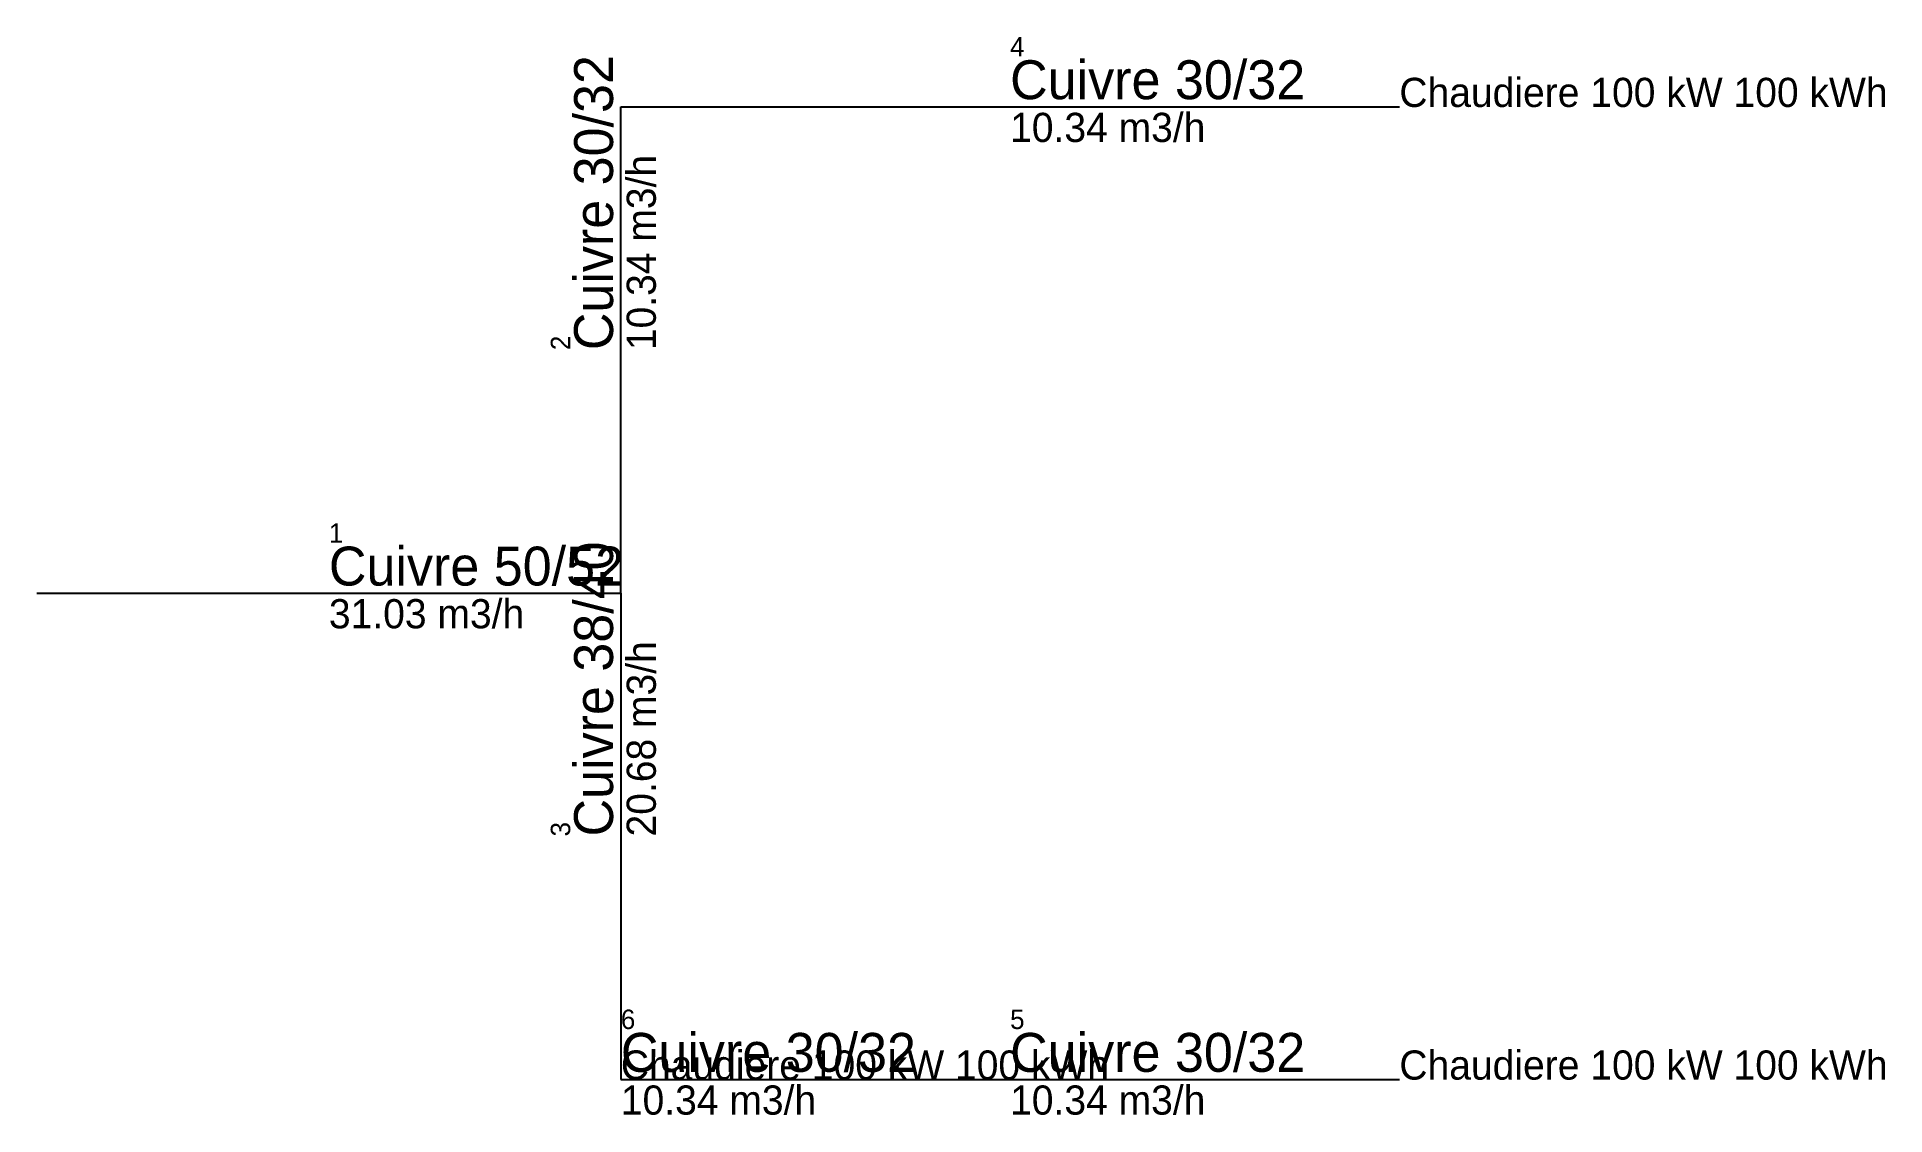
# Model space of a CAD drawing. Extents: x 54.19 to 63.69, y 47.3 to 52.85.
import ezdxf

# ---------------------------------------------------------------- set-up
doc = ezdxf.new("R2010")
doc.units = 0
doc.header["$MEASUREMENT"] = 0
for name, color, linetype in [('APPAREILS', 4, 'CONTINUOUS'), ('CANA', 3, 'CONTINUOUS'), ('DEBIT', 2, 'CONTINUOUS'), ('TRONCON', 1, 'CONTINUOUS'), ('TUYAUX', 3, 'CONTINUOUS')]:
    doc.layers.add(name, color=color, linetype=linetype)

msp = doc.modelspace()

# ---------------------------------------------------------------- linework, layer by layer
at = {"layer": 'TUYAUX'}
for p, q in [((57.19, 49.987), (57.19, 52.487)), ((57.19, 52.487), (61.19, 52.487)), ((54.19, 49.987), (57.19, 49.987)), ((57.19, 49.987), (57.19, 47.487)), ((57.19, 47.487), (61.19, 47.487)), ((57.19, 47.487), (57.19, 47.487, 2.5))]:
    msp.add_line(p, q, dxfattribs=at)

# ---------------------------------------------------------------- texts
at = {"layer": 'APPAREILS'}
for p in [(61.19, 52.487), (57.19, 47.487, 2.5), (61.19, 47.487)]:
    msp.add_text('Chaudiere 100 kW 100 kWh', height=0.15, dxfattribs=at).set_placement(p)
at = {"layer": 'CANA'}
for s, p in [('Cuivre 30/32', (57.15, 51.237)), ('Cuivre 38/40', (57.15, 48.737))]:
    msp.add_text(s, height=0.2, rotation=90, dxfattribs=at).set_placement(p)
for s, p in [('Cuivre 30/32', (59.19, 52.527)), ('Cuivre 50/52', (55.69, 50.027)), ('Cuivre 30/32', (57.19, 47.527, 1.25)), ('Cuivre 30/32', (59.19, 47.527))]:
    msp.add_text(s, height=0.2, dxfattribs=at).set_placement(p)
at = {"layer": 'DEBIT'}
for s, p in [('10.34 m3/h', (59.19, 52.307)), ('31.03 m3/h', (55.69, 49.807)), ('10.34 m3/h', (57.19, 47.307, 1.25)), ('10.34 m3/h', (59.19, 47.307))]:
    msp.add_text(s, height=0.15, dxfattribs=at).set_placement(p)
for s, p in [('10.34 m3/h', (57.37, 51.237)), ('20.68 m3/h', (57.37, 48.737))]:
    msp.add_text(s, height=0.15, rotation=90, dxfattribs=at).set_placement(p)
at = {"layer": 'TRONCON'}
for s, p in [('4', (59.19, 52.747)), ('1', (55.69, 50.247)), ('6', (57.19, 47.747, 1.25)), ('5', (59.19, 47.747))]:
    msp.add_text(s, height=0.1, dxfattribs=at).set_placement(p)
for s, p in [('2', (56.93, 51.237)), ('3', (56.93, 48.737))]:
    msp.add_text(s, height=0.1, rotation=90, dxfattribs=at).set_placement(p)

doc.saveas('drawing.dxf')
